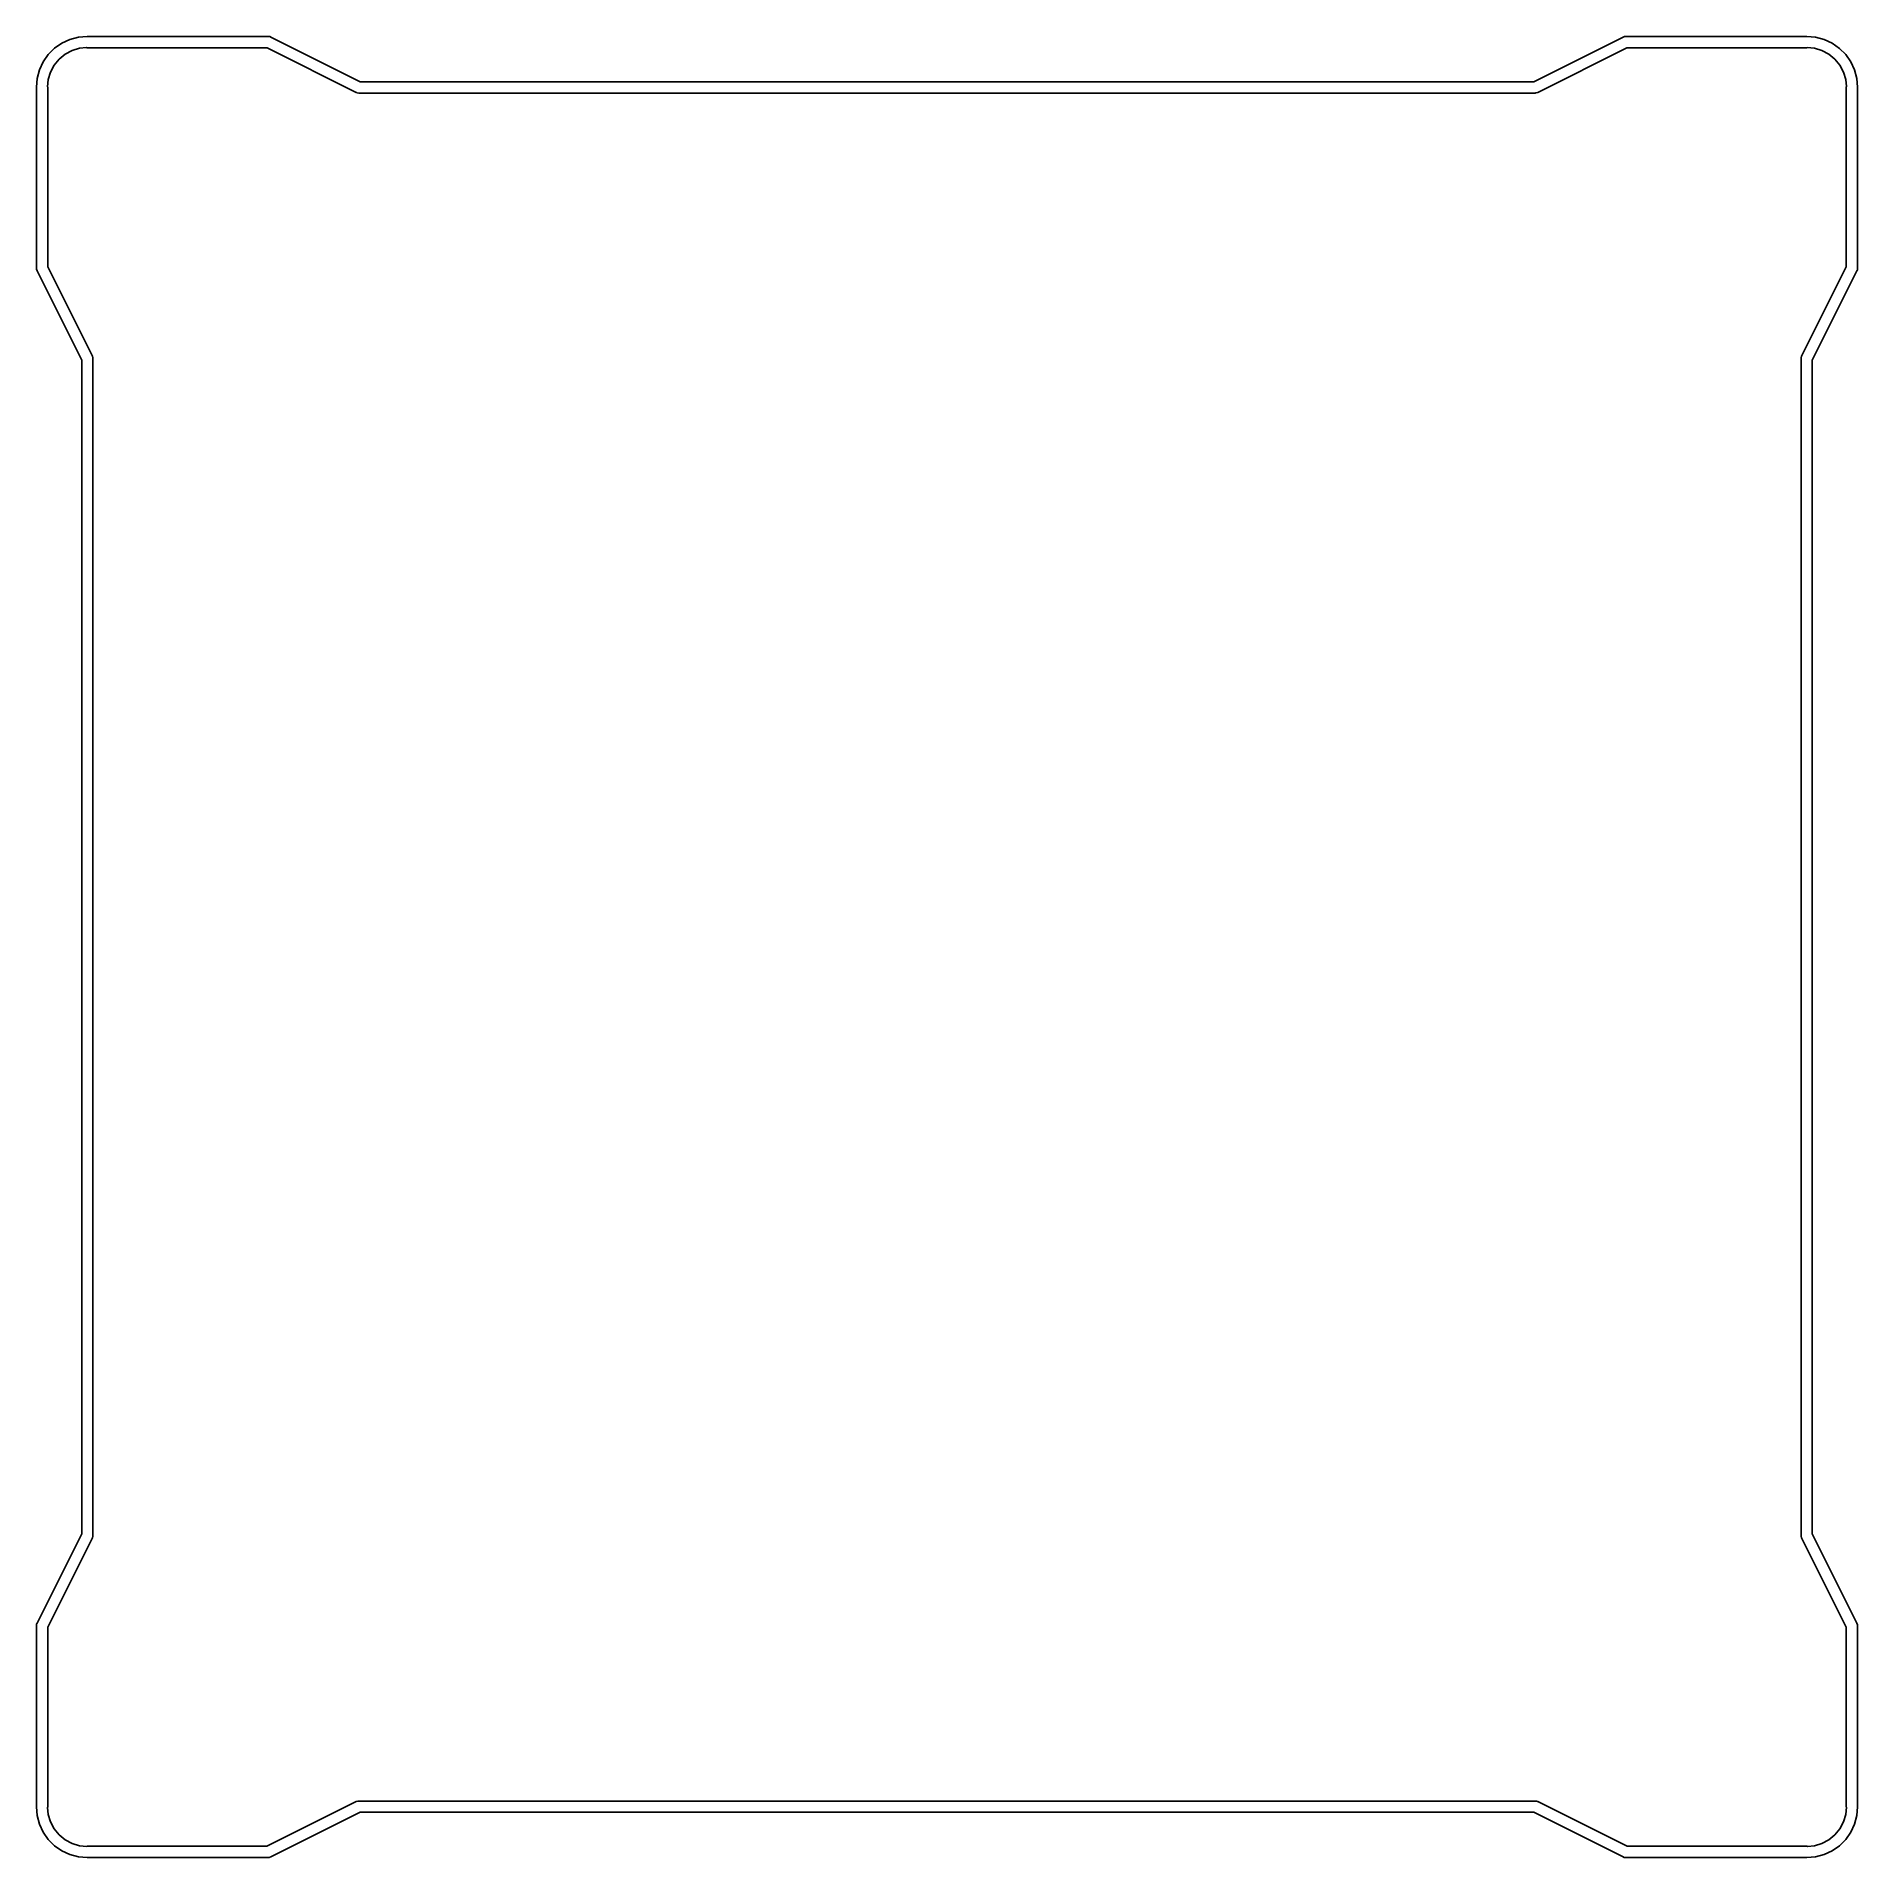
# Model space of a CAD drawing. Extents: x -0.1 to 40.1, y -0.1 to 40.1.
import ezdxf

# ---------------------------------------------------------------- set-up
doc = ezdxf.new("R2010")
doc.units = 0
doc.layers.add('BLACK', color=7, linetype='CONTINUOUS')

msp = doc.modelspace()

# ---------------------------------------------------------------- linework, layer by layer
at = {"layer": 'BLACK', "linetype": 'CONTINUOUS'}
for p, q in [((0.1382, 39.7231), (0.276864, 39.8618)), ((0.276864, 39.8618), (0.4375, 39.9743)), ((0.4375, 39.9743), (0.615227, 40.0572)), ((0.615227, 40.0572), (0.804646, 40.1079)), ((0.82847, 39.8623), (0.663532, 39.8123)), ((0.804646, 40.1079), (1, 40.125)), ((0.983207, 39.8776), (0.82847, 39.8623)), ((0.998821, 39.8753), (0.983207, 39.8776)), ((1, 39.875), (0.998821, 39.8753)), ((1, 40.125), (1.00052, 40.1249)), ((1.00035, 39.8751), (1, 39.875)), ((1.001, 39.875), (1.00035, 39.8751)), ((1.00052, 40.1249), (1.001, 40.125)), ((1.001, 40.125), (5.001, 40.125)), ((4.97145, 39.875), (1.001, 39.875)), ((6.94403, 38.8872), (4.97145, 39.875)), ((5.001, 40.125), (5.0365, 40.1199)), ((5.0365, 40.1199), (5.04593, 40.1138)), ((5.04593, 40.1138), (5.05697, 40.1118)), ((5.05697, 40.1118), (7.02955, 39.124)), ((32.9705, 39.124), (34.943, 40.1118)), ((35.0285, 39.875), (33.056, 38.8872)), ((34.943, 40.1118), (34.9771, 40.1231)), ((34.9771, 40.1231), (34.9882, 40.1218)), ((34.9882, 40.1218), (34.999, 40.125)), ((34.999, 40.125), (38.999, 40.125)), ((38.999, 39.875), (35.0285, 39.875)), ((38.999, 40.125), (38.9996, 40.1249)), ((38.9995, 39.8751), (38.999, 39.875)), ((39, 39.875), (38.9995, 39.8751)), ((38.9996, 40.1249), (39, 40.125)), ((39, 40.125), (39.1954, 40.1079)), ((39.0116, 39.8781), (39, 39.875)), ((39.1716, 39.8623), (39.0116, 39.8781)), ((39.3365, 39.8123), (39.1716, 39.8623)), ((39.1954, 40.1079), (39.3848, 40.0571)), ((39.3848, 40.0571), (39.5626, 39.9742)), ((39.5626, 39.9742), (39.7232, 39.8617)), ((39.7232, 39.8617), (39.8619, 39.723)), ((-0.057154, 39.3848), (0.025721, 39.5625)), ((0.025721, 39.5625), (0.1382, 39.7231)), ((0.268944, 39.4885), (0.187694, 39.3365)), ((0.378288, 39.6217), (0.268944, 39.4885)), ((0.511524, 39.7311), (0.378288, 39.6217)), ((0.663532, 39.8123), (0.511524, 39.7311)), ((39.4885, 39.731), (39.3365, 39.8123)), ((39.6218, 39.6216), (39.4885, 39.731)), ((39.7311, 39.4884), (39.6218, 39.6216)), ((39.8124, 39.3363), (39.7311, 39.4884)), ((39.8619, 39.723), (39.9744, 39.5624)), ((39.9744, 39.5624), (40.0572, 39.3846)), ((-0.125, 39), (-0.107909, 39.1954)), ((-0.107909, 39.1954), (-0.057154, 39.3848)), ((0.13766, 39.1715), (0.121904, 39.0116)), ((0.187694, 39.3365), (0.13766, 39.1715)), ((7.02955, 39.124), (32.9705, 39.124)), ((39.8624, 39.1714), (39.8124, 39.3363)), ((39.8775, 39.0173), (39.8624, 39.1714)), ((40.0572, 39.3846), (40.1079, 39.1951)), ((40.1079, 39.1951), (40.125, 39.0001)), ((-0.125, 35), (-0.125, 39)), ((0.121904, 39.0116), (0.125, 39)), ((0.125, 39), (0.125, 35.0295)), ((6.95507, 38.8852), (6.94403, 38.8872)), ((6.9645, 38.8791), (6.95507, 38.8852)), ((7, 38.874), (6.9645, 38.8791)), ((33, 38.874), (7, 38.874)), ((33.0108, 38.8772), (33, 38.874)), ((33.0219, 38.8759), (33.0108, 38.8772)), ((33.056, 38.8872), (33.0219, 38.8759)), ((39.875, 39), (39.8775, 39.0173)), ((39.875, 35.0295), (39.875, 39)), ((40.125, 39.0001), (40.125, 39)), ((40.125, 39), (40.125, 35)), ((0.125, 35.0295), (1.1118, 33.0559)), ((38.8882, 33.0559), (39.875, 35.0295)), ((-0.121852, 34.9893), (-0.125, 35)), ((-0.123076, 34.9782), (-0.121852, 34.9893)), ((-0.111803, 34.9441), (-0.123076, 34.9782)), ((0.875, 32.9705), (-0.111803, 34.9441)), ((40.1118, 34.9441), (39.125, 32.9705)), ((40.1138, 34.9551), (40.1118, 34.9441)), ((40.1199, 34.9645), (40.1138, 34.9551)), ((40.125, 35), (40.1199, 34.9645)), ((1.1118, 33.0559), (1.12308, 33.0218)), ((1.12308, 33.0218), (1.12185, 33.0107)), ((1.12185, 33.0107), (1.125, 33)), ((38.875, 33), (38.8801, 33.0355)), ((38.8801, 33.0355), (38.8862, 33.0449)), ((38.8862, 33.0449), (38.8882, 33.0559)), ((0.875, 7.02951), (0.875, 32.9705)), ((1.125, 33), (1.125, 7)), ((38.875, 7), (38.875, 33)), ((39.125, 32.9705), (39.125, 7.02951)), ((-0.111803, 5.0559), (0.875, 7.02951)), ((1.1118, 6.9441), (0.125, 4.97049)), ((1.11379, 6.9551), (1.1118, 6.9441)), ((1.11985, 6.9645), (1.11379, 6.9551)), ((1.125, 7), (1.11985, 6.9645)), ((38.8781, 6.98927), (38.875, 7)), ((38.8769, 6.97816), (38.8781, 6.98927)), ((38.8882, 6.9441), (38.8769, 6.97816)), ((39.875, 4.97049), (38.8882, 6.9441)), ((39.125, 7.02951), (40.1118, 5.0559)), ((-0.125, 5), (-0.119852, 5.0355)), ((-0.125, 1), (-0.125, 5)), ((-0.119852, 5.0355), (-0.113786, 5.0449)), ((-0.113786, 5.0449), (-0.111803, 5.0559)), ((0.125, 4.97049), (0.125, 1)), ((39.875, 1), (39.875, 4.97049)), ((40.1118, 5.0559), (40.1231, 5.02184)), ((40.1231, 5.02184), (40.1219, 5.01073)), ((40.1219, 5.01073), (40.125, 5)), ((40.125, 5), (40.125, 1)), ((-0.107909, 0.804646), (-0.125, 1)), ((0.125, 1), (0.122479, 0.982612)), ((0.122479, 0.982612), (0.13766, 0.82847)), ((0.13766, 0.82847), (0.187694, 0.663532)), ((4.97049, 0.125), (6.9441, 1.1118)), ((7.02951, 0.875), (5.0559, -0.111803)), ((6.9441, 1.1118), (6.97816, 1.12308)), ((6.97816, 1.12308), (6.98927, 1.12185)), ((6.98927, 1.12185), (7, 1.125)), ((7, 1.125), (33, 1.125)), ((32.9705, 0.875), (7.02951, 0.875)), ((34.9441, -0.111803), (32.9705, 0.875)), ((33, 1.125), (33.0355, 1.11985)), ((33.0355, 1.11985), (33.0449, 1.11379)), ((33.0449, 1.11379), (33.0559, 1.1118)), ((33.0559, 1.1118), (35.0295, 0.125)), ((39.8123, 0.663532), (39.8623, 0.82847)), ((39.8623, 0.82847), (39.8781, 0.988446)), ((39.8781, 0.988446), (39.875, 1)), ((40.125, 1), (40.1079, 0.804646)), ((-0.057154, 0.615227), (-0.107909, 0.804646)), ((0.025721, 0.4375), (-0.057154, 0.615227)), ((0.1382, 0.276864), (0.025721, 0.4375)), ((0.187694, 0.663532), (0.268944, 0.511524)), ((0.268944, 0.511524), (0.378288, 0.378288)), ((39.6217, 0.378288), (39.7311, 0.511524)), ((39.7311, 0.511524), (39.8123, 0.663532)), ((39.9743, 0.4375), (39.8618, 0.276864)), ((40.0572, 0.615227), (39.9743, 0.4375)), ((40.1079, 0.804646), (40.0572, 0.615227)), ((0.276864, 0.1382), (0.1382, 0.276864)), ((0.4375, 0.025721), (0.276864, 0.1382)), ((0.378288, 0.378288), (0.511524, 0.268944)), ((0.615227, -0.057154), (0.4375, 0.025721)), ((0.511524, 0.268944), (0.663532, 0.187694)), ((0.663532, 0.187694), (0.82847, 0.13766)), ((0.82847, 0.13766), (0.988446, 0.121904)), ((0.988446, 0.121904), (1, 0.125)), ((1, 0.125), (4.97049, 0.125)), ((35.0295, 0.125), (39, 0.125)), ((39, 0.125), (39.0174, 0.122479)), ((39.0174, 0.122479), (39.1715, 0.13766)), ((39.1715, 0.13766), (39.3365, 0.187694)), ((39.3365, 0.187694), (39.4885, 0.268944)), ((39.5625, 0.025721), (39.3848, -0.057154)), ((39.4885, 0.268944), (39.6217, 0.378288)), ((39.7231, 0.1382), (39.5625, 0.025721)), ((39.8618, 0.276864), (39.7231, 0.1382)), ((0.804646, -0.107909), (0.615227, -0.057154)), ((1, -0.125), (0.804646, -0.107909)), ((5, -0.125), (1, -0.125)), ((5.01073, -0.121852), (5, -0.125)), ((5.02184, -0.123076), (5.01073, -0.121852)), ((5.0559, -0.111803), (5.02184, -0.123076)), ((34.9551, -0.113786), (34.9441, -0.111803)), ((34.9645, -0.119852), (34.9551, -0.113786)), ((35, -0.125), (34.9645, -0.119852)), ((39, -0.125), (35, -0.125)), ((39.1954, -0.107909), (39, -0.125)), ((39.3848, -0.057154), (39.1954, -0.107909))]:
    msp.add_line(p, q, dxfattribs=at)

doc.saveas('drawing.dxf')
